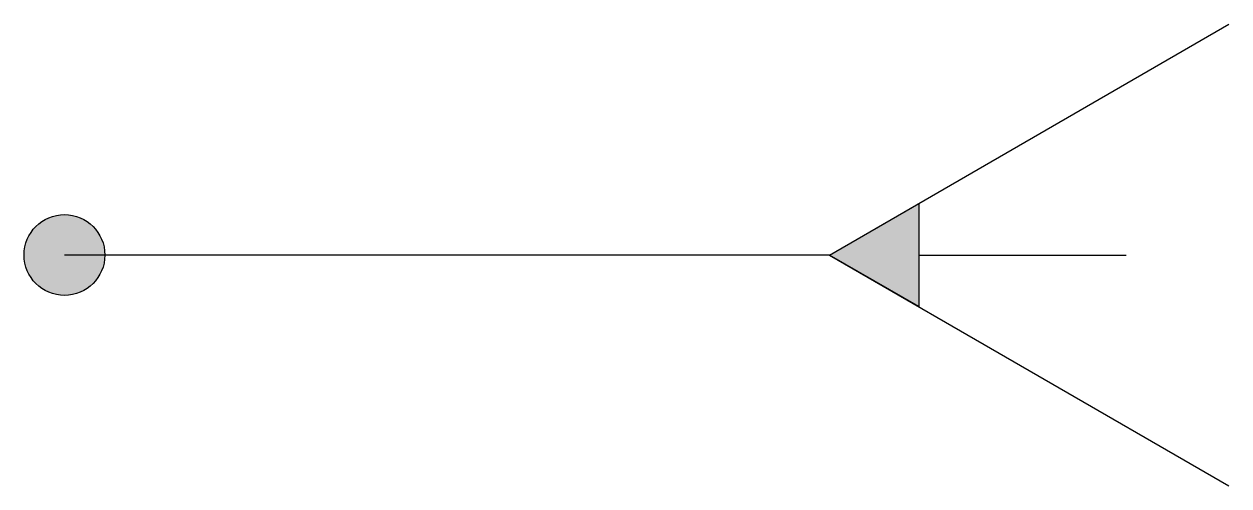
# Model space of a CAD drawing. Header units: metres. Extents: x -0.4 to 10.1, y -2 to 2.
import ezdxf

# ---------------------------------------------------------------- set-up
doc = ezdxf.new("R2010")
doc.units = ezdxf.units.M

msp = doc.modelspace()

# ---------------------------------------------------------------- hatches: boundary and pattern name
h = msp.add_hatch(color=256)
h.dxf.hatch_style = 1
h.paths.add_polyline_path([(6.633, 0), (7.407, 0.447), (7.407, -0.447)])
h = msp.add_hatch(color=256)
h.dxf.hatch_style = 1
edge = h.paths.add_edge_path()
edge.add_arc((0, 0), 0.35, 0, 360)

# ---------------------------------------------------------------- linework, layer by layer
for p, q in [((6.633, 0), (10.097, 2)), ((6.633, 0), (0, 0)), ((6.633, 0), (10.097, -2)), ((7.407, 0), (9.206, 0))]:
    msp.add_line(p, q)
at = {"flags": 128}
msp.add_lwpolyline([(6.633, 0), (7.407, 0.447), (7.407, -0.447)], close=True, dxfattribs=at)
msp.add_circle((0, 0), 0.35)

doc.saveas('drawing.dxf')
